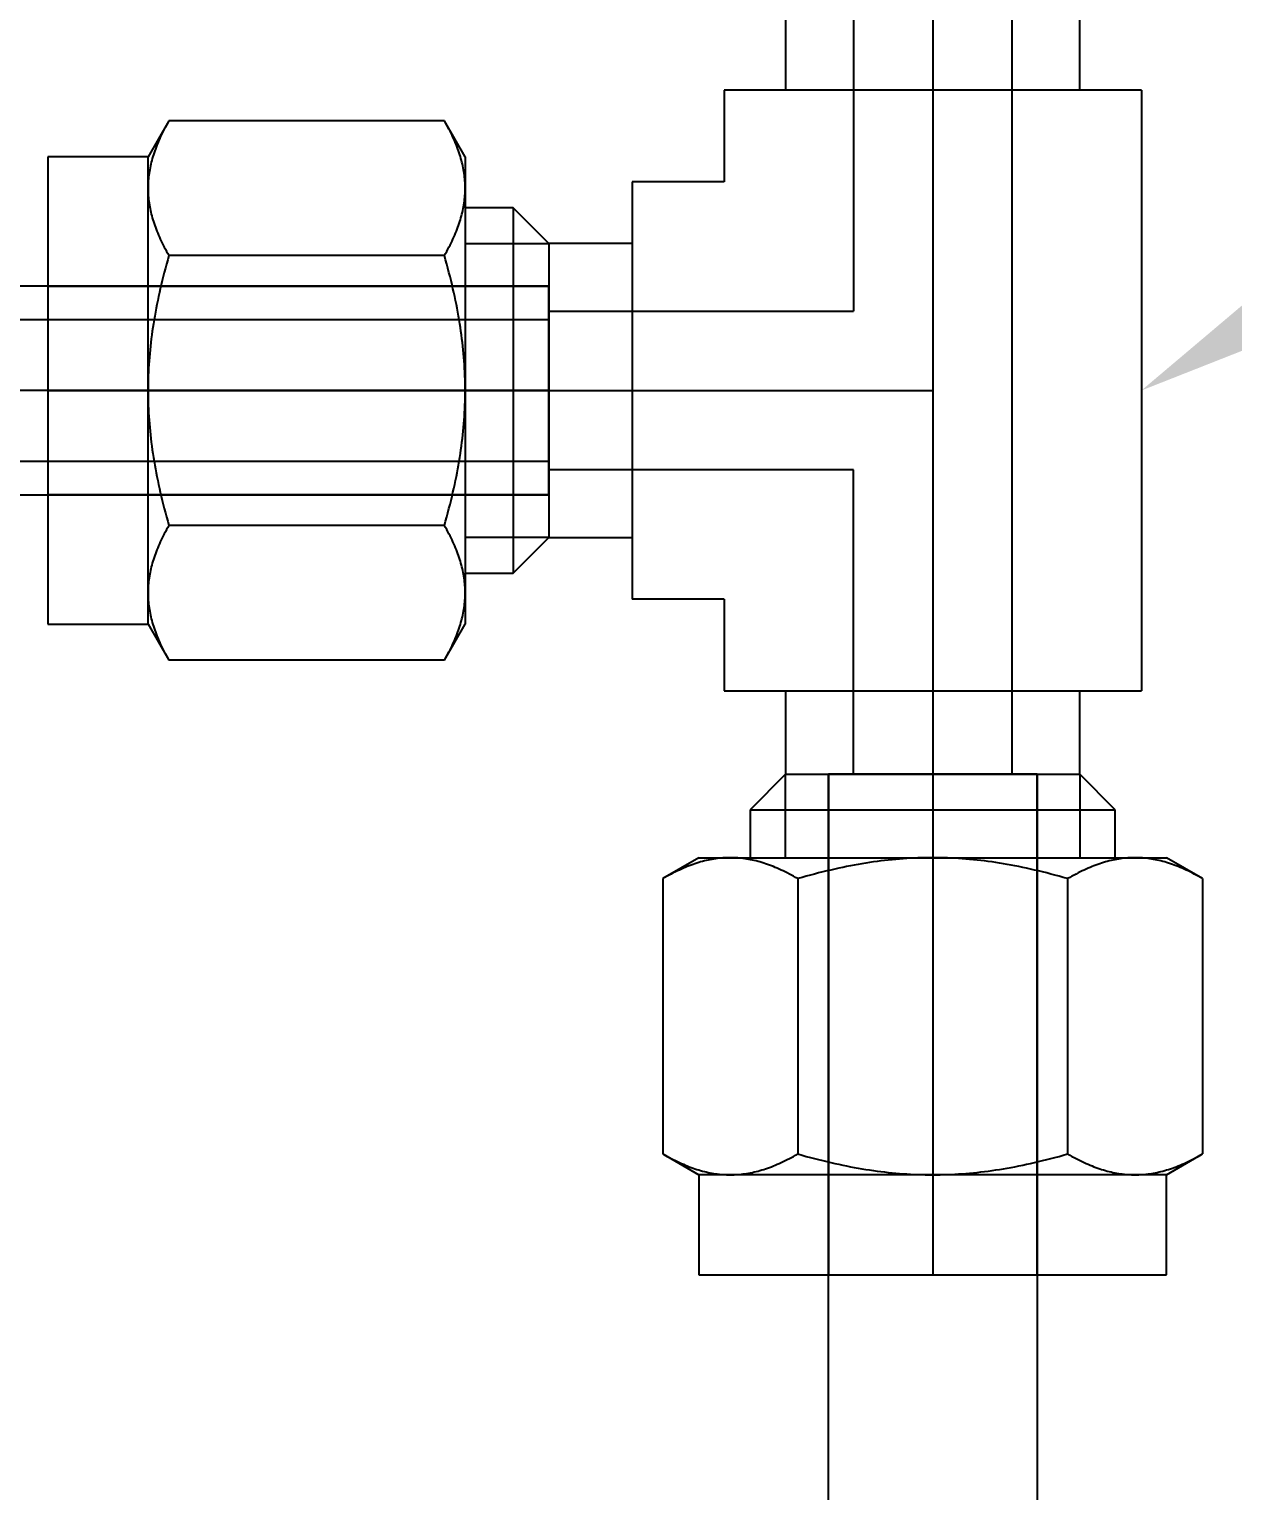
# Model space of a CAD drawing. Header units: inches. Extents: x 5.3 to 31.2, y 3.7 to 34.9.
# Drawn here: x 19.479 to 20.921, y 13.729 to 15.481 of the extents above; entities that cross this region are included whole.
import ezdxf
from ezdxf import colors
from ezdxf.entities.mleader import LeaderData, LeaderLine
from ezdxf.math import Vec2, Vec3

# ---------------------------------------------------------------- set-up
doc = ezdxf.new("R2010")
doc.units = ezdxf.units.IN
doc.header["$MEASUREMENT"] = 0
doc.linetypes.add('CENTER2', pattern=[28.575, 19.05, -3.175, 3.175, -3.175])
doc.linetypes.add('HIDDEN2', pattern=[4.7625, 3.175, -1.5875])
for name, color, linetype in [('.25 tubes', 170, 'Continuous'), ('NOTES', 1, 'Continuous'), ('TRDETAIL2', 7, 'Continuous'), ('TRDETAIL3', 7, 'Continuous'), ('TRMODEL1', 7, 'Continuous'), ('TRMODEL3', 7, 'Continuous')]:
    doc.layers.add(name, color=color, linetype=linetype)

# ---------------------------------------------------------------- blocks, each defined once
blk = doc.blocks.new('SS-400-3')
at = {"layer": 'TRDETAIL2', "color": 6, "linetype": 'HIDDEN2'}
for p, q in [((1.06, 0.125), (0.46, 0.125)), ((0.46, 0.125), (0.46, -0.125)), ((-0.46, 0.095), (0.46, 0.095)), ((-0.46, -0.095), (-0.095, -0.095)), ((-0.095, -0.46), (-0.095, -0.095)), ((0.095, -0.095), (0.095, -0.46)), ((0.46, -0.095), (0.095, -0.095)), ((0.46, -0.125), (1.06, -0.125)), ((-0.125, -1.06), (-0.125, -0.46)), ((-0.125, -0.46), (0.125, -0.46)), ((0.125, -0.46), (0.125, -1.06))]:
    blk.add_line(p, q, dxfattribs=at)
at = {"layer": 'TRDETAIL3', "color": 4, "linetype": 'CENTER2'}
for p, q in [((-1.06, 0), (1.06, 0)), ((0, -1.06), (0, 0))]:
    blk.add_line(p, q, dxfattribs=at)
at = {"layer": 'TRMODEL1', "color": 7, "linetype": 'Continuous'}
for p, q in [((0.585, 0.3233), (0.56, 0.28)), ((0.5808, 0.3157), (0.5795, 0.3132)), ((0.5821, 0.3182), (0.5808, 0.3157)), ((0.5836, 0.3208), (0.5821, 0.3182)), ((0.585, 0.3233), (0.5836, 0.3208)), ((0.585, 0.3233), (0.915, 0.3233)), ((0.9164, 0.3208), (0.915, 0.3233)), ((0.94, 0.28), (0.915, 0.3233)), ((0.9179, 0.3182), (0.9164, 0.3208)), ((0.9192, 0.3157), (0.9179, 0.3182)), ((0.9205, 0.3132), (0.9192, 0.3157)), ((0.5726, 0.2987), (0.5716, 0.2964)), ((0.5736, 0.3011), (0.5726, 0.2987)), ((0.5747, 0.3035), (0.5736, 0.3011)), ((0.5758, 0.3059), (0.5747, 0.3035)), ((0.577, 0.3083), (0.5758, 0.3059)), ((0.5782, 0.3108), (0.577, 0.3083)), ((0.5795, 0.3132), (0.5782, 0.3108)), ((0.9218, 0.3108), (0.9205, 0.3132)), ((0.923, 0.3083), (0.9218, 0.3108)), ((0.9242, 0.3059), (0.923, 0.3083)), ((0.9253, 0.3035), (0.9242, 0.3059)), ((0.9264, 0.3011), (0.9253, 0.3035)), ((0.9274, 0.2987), (0.9264, 0.3011)), ((0.9284, 0.2964), (0.9274, 0.2987)), ((0.5658, 0.2803), (0.5651, 0.278)), ((0.5665, 0.2826), (0.5658, 0.2803)), ((0.5672, 0.2848), (0.5665, 0.2826)), ((0.568, 0.2871), (0.5672, 0.2848)), ((0.5688, 0.2894), (0.568, 0.2871)), ((0.5697, 0.2917), (0.5688, 0.2894)), ((0.5706, 0.2941), (0.5697, 0.2917)), ((0.5716, 0.2964), (0.5706, 0.2941)), ((0.9294, 0.2941), (0.9284, 0.2964)), ((0.9303, 0.2917), (0.9294, 0.2941)), ((0.9312, 0.2894), (0.9303, 0.2917)), ((0.932, 0.2871), (0.9312, 0.2894)), ((0.9328, 0.2848), (0.932, 0.2871)), ((0.9335, 0.2826), (0.9328, 0.2848)), ((0.9342, 0.2803), (0.9335, 0.2826)), ((0.9349, 0.278), (0.9342, 0.2803)), ((0.56, 0.2425), (0.56, 0.28)), ((0.562, 0.2646), (0.5616, 0.2624)), ((0.5624, 0.2669), (0.562, 0.2646)), ((0.5629, 0.2691), (0.5624, 0.2669)), ((0.5634, 0.2713), (0.5629, 0.2691)), ((0.5639, 0.2735), (0.5634, 0.2713)), ((0.5645, 0.2758), (0.5639, 0.2735)), ((0.5651, 0.278), (0.5645, 0.2758)), ((0.9355, 0.2758), (0.9349, 0.278)), ((0.9361, 0.2735), (0.9355, 0.2758)), ((0.9366, 0.2713), (0.9361, 0.2735)), ((0.9371, 0.2691), (0.9366, 0.2713)), ((0.9376, 0.2669), (0.9371, 0.2691)), ((0.938, 0.2646), (0.9376, 0.2669)), ((0.9384, 0.2624), (0.938, 0.2646)), ((0.94, 0.28), (0.94, 0.2425)), ((1.06, 0.28), (0.94, 0.28)), ((1.06, -0.28), (1.06, 0.28)), ((-0.36, 0.25), (0.36, 0.25)), ((-0.36, 0.25), (-0.36, -0.25)), ((0.36, -0.25), (0.36, 0.25)), ((0.5601, 0.2469), (0.56, 0.2447)), ((0.5602, 0.2491), (0.5601, 0.2469)), ((0.5603, 0.2514), (0.5602, 0.2491)), ((0.5605, 0.2536), (0.5603, 0.2514)), ((0.5607, 0.2558), (0.5605, 0.2536)), ((0.561, 0.258), (0.5607, 0.2558)), ((0.5613, 0.2602), (0.561, 0.258)), ((0.5616, 0.2624), (0.5613, 0.2602)), ((0.9387, 0.2602), (0.9384, 0.2624)), ((0.939, 0.258), (0.9387, 0.2602)), ((0.9393, 0.2558), (0.939, 0.258)), ((0.9395, 0.2536), (0.9393, 0.2558)), ((0.9397, 0.2514), (0.9395, 0.2536)), ((0.9398, 0.2491), (0.9397, 0.2514)), ((0.9399, 0.2469), (0.9398, 0.2491)), ((0.94, 0.2447), (0.9399, 0.2469)), ((0.56, 0.2447), (0.56, 0.2425)), ((0.56, 0.2425), (0.56, 0.2403)), ((0.56, 0), (0.56, 0.2425)), ((0.56, 0.2403), (0.5601, 0.238)), ((0.5601, 0.238), (0.5602, 0.2358)), ((0.5602, 0.2358), (0.5603, 0.2336)), ((0.5603, 0.2336), (0.5605, 0.2314)), ((0.5605, 0.2314), (0.5607, 0.2292)), ((0.5607, 0.2292), (0.561, 0.227)), ((0.939, 0.227), (0.9393, 0.2292)), ((0.9393, 0.2292), (0.9395, 0.2314)), ((0.9395, 0.2314), (0.9397, 0.2336)), ((0.9397, 0.2336), (0.9398, 0.2358)), ((0.9398, 0.2358), (0.9399, 0.238)), ((0.9399, 0.238), (0.94, 0.2403)), ((0.94, 0.2425), (0.94, 0.2447)), ((0.94, 0.2425), (0.94, 0)), ((0.94, 0.2403), (0.94, 0.2425)), ((0.5025, 0.2188), (0.46, 0.1762)), ((0.5025, -0.2188), (0.5025, 0.2188)), ((0.56, 0.2188), (0.5025, 0.2188)), ((0.561, 0.227), (0.5613, 0.2248)), ((0.5613, 0.2248), (0.5616, 0.2226)), ((0.5616, 0.2226), (0.562, 0.2203)), ((0.562, 0.2203), (0.5624, 0.2181)), ((0.5624, 0.2181), (0.5629, 0.2159)), ((0.5629, 0.2159), (0.5634, 0.2137)), ((0.5634, 0.2137), (0.5639, 0.2114)), ((0.5639, 0.2114), (0.5645, 0.2092)), ((0.9355, 0.2092), (0.9361, 0.2114)), ((0.9361, 0.2114), (0.9366, 0.2137)), ((0.9366, 0.2137), (0.9371, 0.2159)), ((0.9371, 0.2159), (0.9376, 0.2181)), ((0.9376, 0.2181), (0.938, 0.2203)), ((0.938, 0.2203), (0.9384, 0.2226)), ((0.9384, 0.2226), (0.9387, 0.2248)), ((0.9387, 0.2248), (0.939, 0.227)), ((0.5645, 0.2092), (0.5651, 0.2069)), ((0.5651, 0.2069), (0.5658, 0.2047)), ((0.5658, 0.2047), (0.5665, 0.2024)), ((0.5665, 0.2024), (0.5672, 0.2001)), ((0.5672, 0.2001), (0.568, 0.1979)), ((0.568, 0.1979), (0.5688, 0.1956)), ((0.5688, 0.1956), (0.5697, 0.1932)), ((0.5697, 0.1932), (0.5706, 0.1909)), ((0.9294, 0.1909), (0.9303, 0.1932)), ((0.9303, 0.1932), (0.9312, 0.1956)), ((0.9312, 0.1956), (0.932, 0.1979)), ((0.932, 0.1979), (0.9328, 0.2001)), ((0.9328, 0.2001), (0.9335, 0.2024)), ((0.9335, 0.2024), (0.9342, 0.2047)), ((0.9342, 0.2047), (0.9349, 0.2069)), ((0.9349, 0.2069), (0.9355, 0.2092)), ((-0.36, 0.1762), (-0.46, 0.1762)), ((0.46, 0.1762), (0.36, 0.1762)), ((0.46, -0.1762), (0.46, 0.1762)), ((0.5706, 0.1909), (0.5716, 0.1886)), ((0.5716, 0.1886), (0.5726, 0.1862)), ((0.5726, 0.1862), (0.5736, 0.1839)), ((0.5736, 0.1839), (0.5747, 0.1815)), ((0.5747, 0.1815), (0.5758, 0.1791)), ((0.5758, 0.1791), (0.577, 0.1766)), ((0.577, 0.1766), (0.5782, 0.1742)), ((0.9218, 0.1742), (0.923, 0.1766)), ((0.923, 0.1766), (0.9242, 0.1791)), ((0.9242, 0.1791), (0.9253, 0.1815)), ((0.9253, 0.1815), (0.9264, 0.1839)), ((0.9264, 0.1839), (0.9274, 0.1862)), ((0.9274, 0.1862), (0.9284, 0.1886)), ((0.9284, 0.1886), (0.9294, 0.1909)), ((0.5782, 0.1742), (0.5795, 0.1717)), ((0.5795, 0.1717), (0.5808, 0.1693)), ((0.5808, 0.1693), (0.5821, 0.1667)), ((0.5821, 0.1667), (0.5836, 0.1642)), ((0.5836, 0.1642), (0.585, 0.1617)), ((0.585, 0.1617), (0.5836, 0.1565)), ((0.585, 0.1617), (0.915, 0.1617)), ((0.915, 0.1617), (0.9164, 0.1642)), ((0.9164, 0.1565), (0.915, 0.1617)), ((0.9164, 0.1642), (0.9179, 0.1667)), ((0.9179, 0.1667), (0.9192, 0.1693)), ((0.9192, 0.1693), (0.9205, 0.1717)), ((0.9205, 0.1717), (0.9218, 0.1742)), ((0.5795, 0.1415), (0.5782, 0.1366)), ((0.5808, 0.1465), (0.5795, 0.1415)), ((0.5821, 0.1515), (0.5808, 0.1465)), ((0.5836, 0.1565), (0.5821, 0.1515)), ((0.9179, 0.1515), (0.9164, 0.1565)), ((0.9192, 0.1465), (0.9179, 0.1515)), ((0.9205, 0.1415), (0.9192, 0.1465)), ((0.9218, 0.1366), (0.9205, 0.1415)), ((0.5758, 0.1268), (0.5747, 0.122)), ((0.577, 0.1317), (0.5758, 0.1268)), ((0.5782, 0.1366), (0.577, 0.1317)), ((0.923, 0.1317), (0.9218, 0.1366)), ((0.9242, 0.1268), (0.923, 0.1317)), ((0.9253, 0.122), (0.9242, 0.1268)), ((0.5716, 0.1078), (0.5706, 0.1031)), ((0.5726, 0.1125), (0.5716, 0.1078)), ((0.5736, 0.1173), (0.5726, 0.1125)), ((0.5747, 0.122), (0.5736, 0.1173)), ((0.9264, 0.1173), (0.9253, 0.122)), ((0.9274, 0.1125), (0.9264, 0.1173)), ((0.9284, 0.1078), (0.9274, 0.1125)), ((0.9294, 0.1031), (0.9284, 0.1078)), ((0.568, 0.0893), (0.5672, 0.0847)), ((0.5688, 0.0939), (0.568, 0.0893)), ((0.5697, 0.0985), (0.5688, 0.0939)), ((0.5706, 0.1031), (0.5697, 0.0985)), ((0.9303, 0.0985), (0.9294, 0.1031)), ((0.9312, 0.0939), (0.9303, 0.0985)), ((0.932, 0.0893), (0.9312, 0.0939)), ((0.9328, 0.0847), (0.932, 0.0893)), ((0.5651, 0.0711), (0.5645, 0.0666)), ((0.5658, 0.0756), (0.5651, 0.0711)), ((0.5665, 0.0801), (0.5658, 0.0756)), ((0.5672, 0.0847), (0.5665, 0.0801)), ((0.9335, 0.0801), (0.9328, 0.0847)), ((0.9342, 0.0756), (0.9335, 0.0801)), ((0.9349, 0.0711), (0.9342, 0.0756)), ((0.9355, 0.0666), (0.9349, 0.0711)), ((0.5629, 0.0532), (0.5624, 0.0487)), ((0.5634, 0.0576), (0.5629, 0.0532)), ((0.5639, 0.0621), (0.5634, 0.0576)), ((0.5645, 0.0666), (0.5639, 0.0621)), ((0.9361, 0.0621), (0.9355, 0.0666)), ((0.9366, 0.0576), (0.9361, 0.0621)), ((0.9371, 0.0532), (0.9366, 0.0576)), ((0.9376, 0.0487), (0.9371, 0.0532)), ((0.5613, 0.0354), (0.561, 0.031)), ((0.5616, 0.0399), (0.5613, 0.0354)), ((0.562, 0.0443), (0.5616, 0.0399)), ((0.5624, 0.0487), (0.562, 0.0443)), ((0.938, 0.0443), (0.9376, 0.0487)), ((0.9384, 0.0399), (0.938, 0.0443)), ((0.9387, 0.0354), (0.9384, 0.0399)), ((0.939, 0.031), (0.9387, 0.0354)), ((0.5603, 0.0177), (0.5602, 0.0133)), ((0.5605, 0.0222), (0.5603, 0.0177)), ((0.5607, 0.0266), (0.5605, 0.0222)), ((0.561, 0.031), (0.5607, 0.0266)), ((0.9393, 0.0266), (0.939, 0.031)), ((0.9395, 0.0222), (0.9393, 0.0266)), ((0.9397, 0.0177), (0.9395, 0.0222)), ((0.9398, 0.0133), (0.9397, 0.0177)), ((0.5601, 0.0089), (0.56, 0.0044)), ((0.56, 0.0044), (0.56, 0)), ((0.56, 0), (0.56, -0.0044)), ((0.56, -0.2425), (0.56, 0)), ((0.5602, 0.0133), (0.5601, 0.0089)), ((0.9399, 0.0089), (0.9398, 0.0133)), ((0.94, 0.0044), (0.9399, 0.0089)), ((0.94, 0), (0.94, 0.0044)), ((0.94, -0.0044), (0.94, 0)), ((0.94, 0), (0.94, -0.2425)), ((0.56, -0.0044), (0.5601, -0.0089)), ((0.5601, -0.0089), (0.5602, -0.0133)), ((0.5602, -0.0133), (0.5603, -0.0177)), ((0.9397, -0.0177), (0.9398, -0.0133)), ((0.9398, -0.0133), (0.9399, -0.0089)), ((0.9399, -0.0089), (0.94, -0.0044)), ((0.5603, -0.0177), (0.5605, -0.0222)), ((0.5605, -0.0222), (0.5607, -0.0266)), ((0.5607, -0.0266), (0.561, -0.031)), ((0.561, -0.031), (0.5613, -0.0354)), ((0.9387, -0.0354), (0.939, -0.031)), ((0.939, -0.031), (0.9393, -0.0266)), ((0.9393, -0.0266), (0.9395, -0.0222)), ((0.9395, -0.0222), (0.9397, -0.0177)), ((0.5613, -0.0354), (0.5616, -0.0399)), ((0.5616, -0.0399), (0.562, -0.0443)), ((0.562, -0.0443), (0.5624, -0.0487)), ((0.5624, -0.0487), (0.5629, -0.0532)), ((0.9371, -0.0532), (0.9376, -0.0487)), ((0.9376, -0.0487), (0.938, -0.0443)), ((0.938, -0.0443), (0.9384, -0.0399)), ((0.9384, -0.0399), (0.9387, -0.0354)), ((0.5629, -0.0532), (0.5634, -0.0576)), ((0.5634, -0.0576), (0.5639, -0.0621)), ((0.5639, -0.0621), (0.5645, -0.0666)), ((0.5645, -0.0666), (0.5651, -0.0711)), ((0.9349, -0.0711), (0.9355, -0.0666)), ((0.9355, -0.0666), (0.9361, -0.0621)), ((0.9361, -0.0621), (0.9366, -0.0576)), ((0.9366, -0.0576), (0.9371, -0.0532)), ((0.5651, -0.0711), (0.5658, -0.0756)), ((0.5658, -0.0756), (0.5665, -0.0801)), ((0.5665, -0.0801), (0.5672, -0.0847)), ((0.5672, -0.0847), (0.568, -0.0893)), ((0.932, -0.0893), (0.9328, -0.0847)), ((0.9328, -0.0847), (0.9335, -0.0801)), ((0.9335, -0.0801), (0.9342, -0.0756)), ((0.9342, -0.0756), (0.9349, -0.0711)), ((0.568, -0.0893), (0.5688, -0.0939)), ((0.5688, -0.0939), (0.5697, -0.0985)), ((0.5697, -0.0985), (0.5706, -0.1031)), ((0.5706, -0.1031), (0.5716, -0.1078)), ((0.9284, -0.1078), (0.9294, -0.1031)), ((0.9294, -0.1031), (0.9303, -0.0985)), ((0.9303, -0.0985), (0.9312, -0.0939)), ((0.9312, -0.0939), (0.932, -0.0893)), ((0.5716, -0.1078), (0.5726, -0.1125)), ((0.5726, -0.1125), (0.5736, -0.1173)), ((0.5736, -0.1173), (0.5747, -0.122)), ((0.5747, -0.122), (0.5758, -0.1268)), ((0.9242, -0.1268), (0.9253, -0.122)), ((0.9253, -0.122), (0.9264, -0.1173)), ((0.9264, -0.1173), (0.9274, -0.1125)), ((0.9274, -0.1125), (0.9284, -0.1078)), ((0.5758, -0.1268), (0.577, -0.1317)), ((0.577, -0.1317), (0.5782, -0.1366)), ((0.5782, -0.1366), (0.5795, -0.1415)), ((0.9205, -0.1415), (0.9218, -0.1366)), ((0.9218, -0.1366), (0.923, -0.1317)), ((0.923, -0.1317), (0.9242, -0.1268)), ((0.5795, -0.1415), (0.5808, -0.1465)), ((0.5808, -0.1465), (0.5821, -0.1515)), ((0.5821, -0.1515), (0.5836, -0.1565)), ((0.5836, -0.1565), (0.585, -0.1617)), ((0.915, -0.1617), (0.9164, -0.1565)), ((0.9164, -0.1565), (0.9179, -0.1515)), ((0.9179, -0.1515), (0.9192, -0.1465)), ((0.9192, -0.1465), (0.9205, -0.1415)), ((0.5782, -0.1742), (0.577, -0.1766)), ((0.5795, -0.1717), (0.5782, -0.1742)), ((0.5808, -0.1693), (0.5795, -0.1717)), ((0.5821, -0.1667), (0.5808, -0.1693)), ((0.5836, -0.1642), (0.5821, -0.1667)), ((0.585, -0.1617), (0.5836, -0.1642)), ((0.585, -0.1617), (0.915, -0.1617)), ((0.9164, -0.1642), (0.915, -0.1617)), ((0.9179, -0.1667), (0.9164, -0.1642)), ((0.9192, -0.1693), (0.9179, -0.1667)), ((0.9205, -0.1717), (0.9192, -0.1693)), ((0.9218, -0.1742), (0.9205, -0.1717)), ((0.923, -0.1766), (0.9218, -0.1742)), ((-0.46, -0.1762), (-0.36, -0.1762)), ((0.36, -0.1762), (0.46, -0.1762)), ((0.46, -0.1762), (0.5025, -0.2188)), ((0.5706, -0.1909), (0.5697, -0.1932)), ((0.5716, -0.1886), (0.5706, -0.1909)), ((0.5726, -0.1862), (0.5716, -0.1886)), ((0.5736, -0.1839), (0.5726, -0.1862)), ((0.5747, -0.1815), (0.5736, -0.1839)), ((0.5758, -0.1791), (0.5747, -0.1815)), ((0.577, -0.1766), (0.5758, -0.1791)), ((0.9242, -0.1791), (0.923, -0.1766)), ((0.9253, -0.1815), (0.9242, -0.1791)), ((0.9264, -0.1839), (0.9253, -0.1815)), ((0.9274, -0.1862), (0.9264, -0.1839)), ((0.9284, -0.1886), (0.9274, -0.1862)), ((0.9294, -0.1909), (0.9284, -0.1886)), ((0.9303, -0.1932), (0.9294, -0.1909)), ((0.5645, -0.2092), (0.5639, -0.2114)), ((0.5651, -0.2069), (0.5645, -0.2092)), ((0.5658, -0.2047), (0.5651, -0.2069)), ((0.5665, -0.2024), (0.5658, -0.2047)), ((0.5672, -0.2001), (0.5665, -0.2024)), ((0.568, -0.1979), (0.5672, -0.2001)), ((0.5688, -0.1956), (0.568, -0.1979)), ((0.5697, -0.1932), (0.5688, -0.1956)), ((0.9312, -0.1956), (0.9303, -0.1932)), ((0.932, -0.1979), (0.9312, -0.1956)), ((0.9328, -0.2001), (0.932, -0.1979)), ((0.9335, -0.2024), (0.9328, -0.2001)), ((0.9342, -0.2047), (0.9335, -0.2024)), ((0.9349, -0.2069), (0.9342, -0.2047)), ((0.9355, -0.2092), (0.9349, -0.2069)), ((0.9361, -0.2114), (0.9355, -0.2092)), ((0.5025, -0.2188), (0.56, -0.2188)), ((0.561, -0.227), (0.5607, -0.2292)), ((0.5613, -0.2248), (0.561, -0.227)), ((0.5616, -0.2226), (0.5613, -0.2248)), ((0.562, -0.2203), (0.5616, -0.2226)), ((0.5624, -0.2181), (0.562, -0.2203)), ((0.5629, -0.2159), (0.5624, -0.2181)), ((0.5634, -0.2137), (0.5629, -0.2159)), ((0.5639, -0.2114), (0.5634, -0.2137)), ((0.9366, -0.2137), (0.9361, -0.2114)), ((0.9371, -0.2159), (0.9366, -0.2137)), ((0.9376, -0.2181), (0.9371, -0.2159)), ((0.938, -0.2203), (0.9376, -0.2181)), ((0.9384, -0.2226), (0.938, -0.2203)), ((0.9387, -0.2248), (0.9384, -0.2226)), ((0.939, -0.227), (0.9387, -0.2248)), ((0.9393, -0.2292), (0.939, -0.227)), ((0.5601, -0.238), (0.56, -0.2403)), ((0.56, -0.2403), (0.56, -0.2425)), ((0.56, -0.2425), (0.56, -0.2447)), ((0.56, -0.28), (0.56, -0.2425)), ((0.56, -0.2447), (0.5601, -0.2469)), ((0.5602, -0.2358), (0.5601, -0.238)), ((0.5603, -0.2336), (0.5602, -0.2358)), ((0.5605, -0.2314), (0.5603, -0.2336)), ((0.5607, -0.2292), (0.5605, -0.2314)), ((0.9395, -0.2314), (0.9393, -0.2292)), ((0.9397, -0.2336), (0.9395, -0.2314)), ((0.9398, -0.2358), (0.9397, -0.2336)), ((0.9399, -0.238), (0.9398, -0.2358)), ((0.94, -0.2403), (0.9399, -0.238)), ((0.9399, -0.2469), (0.94, -0.2447)), ((0.94, -0.2425), (0.94, -0.2403)), ((0.94, -0.2447), (0.94, -0.2425)), ((0.94, -0.2425), (0.94, -0.28)), ((-0.36, -0.25), (-0.25, -0.25)), ((-0.25, -0.25), (-0.25, -0.36)), ((0.25, -0.25), (0.25, -0.36)), ((0.25, -0.25), (0.36, -0.25)), ((0.5601, -0.2469), (0.5602, -0.2491)), ((0.5602, -0.2491), (0.5603, -0.2514)), ((0.5603, -0.2514), (0.5605, -0.2536)), ((0.5605, -0.2536), (0.5607, -0.2558)), ((0.5607, -0.2558), (0.561, -0.258)), ((0.561, -0.258), (0.5613, -0.2602)), ((0.5613, -0.2602), (0.5616, -0.2624)), ((0.5616, -0.2624), (0.562, -0.2646)), ((0.938, -0.2646), (0.9384, -0.2624)), ((0.9384, -0.2624), (0.9387, -0.2602)), ((0.9387, -0.2602), (0.939, -0.258)), ((0.939, -0.258), (0.9393, -0.2558)), ((0.9393, -0.2558), (0.9395, -0.2536)), ((0.9395, -0.2536), (0.9397, -0.2514)), ((0.9397, -0.2514), (0.9398, -0.2491)), ((0.9398, -0.2491), (0.9399, -0.2469)), ((0.56, -0.28), (0.585, -0.3233)), ((0.562, -0.2646), (0.5624, -0.2669)), ((0.5624, -0.2669), (0.5629, -0.2691)), ((0.5629, -0.2691), (0.5634, -0.2713)), ((0.5634, -0.2713), (0.5639, -0.2735)), ((0.5639, -0.2735), (0.5645, -0.2758)), ((0.5645, -0.2758), (0.5651, -0.278)), ((0.5651, -0.278), (0.5658, -0.2803)), ((0.915, -0.3233), (0.94, -0.28)), ((0.9342, -0.2803), (0.9349, -0.278)), ((0.9349, -0.278), (0.9355, -0.2758)), ((0.9355, -0.2758), (0.9361, -0.2735)), ((0.9361, -0.2735), (0.9366, -0.2713)), ((0.9366, -0.2713), (0.9371, -0.2691)), ((0.9371, -0.2691), (0.9376, -0.2669)), ((0.9376, -0.2669), (0.938, -0.2646)), ((0.94, -0.28), (1.06, -0.28)), ((0.5658, -0.2803), (0.5665, -0.2826)), ((0.5665, -0.2826), (0.5672, -0.2848)), ((0.5672, -0.2848), (0.568, -0.2871)), ((0.568, -0.2871), (0.5688, -0.2894)), ((0.5688, -0.2894), (0.5697, -0.2917)), ((0.5697, -0.2917), (0.5706, -0.2941)), ((0.5706, -0.2941), (0.5716, -0.2964)), ((0.5716, -0.2964), (0.5726, -0.2987)), ((0.9274, -0.2987), (0.9284, -0.2964)), ((0.9284, -0.2964), (0.9294, -0.2941)), ((0.9294, -0.2941), (0.9303, -0.2917)), ((0.9303, -0.2917), (0.9312, -0.2894)), ((0.9312, -0.2894), (0.932, -0.2871)), ((0.932, -0.2871), (0.9328, -0.2848)), ((0.9328, -0.2848), (0.9335, -0.2826)), ((0.9335, -0.2826), (0.9342, -0.2803)), ((0.5726, -0.2987), (0.5736, -0.3011)), ((0.5736, -0.3011), (0.5747, -0.3035)), ((0.5747, -0.3035), (0.5758, -0.3059)), ((0.5758, -0.3059), (0.577, -0.3083)), ((0.577, -0.3083), (0.5782, -0.3108)), ((0.5782, -0.3108), (0.5795, -0.3132)), ((0.5795, -0.3132), (0.5808, -0.3157)), ((0.9192, -0.3157), (0.9205, -0.3132)), ((0.9205, -0.3132), (0.9218, -0.3108)), ((0.9218, -0.3108), (0.923, -0.3083)), ((0.923, -0.3083), (0.9242, -0.3059)), ((0.9242, -0.3059), (0.9253, -0.3035)), ((0.9253, -0.3035), (0.9264, -0.3011)), ((0.9264, -0.3011), (0.9274, -0.2987)), ((0.5808, -0.3157), (0.5821, -0.3182)), ((0.5821, -0.3182), (0.5836, -0.3208)), ((0.5836, -0.3208), (0.585, -0.3233)), ((0.585, -0.3233), (0.915, -0.3233)), ((0.915, -0.3233), (0.9164, -0.3208)), ((0.9164, -0.3208), (0.9179, -0.3182)), ((0.9179, -0.3182), (0.9192, -0.3157)), ((-0.25, -0.36), (0.25, -0.36)), ((-0.1762, -0.36), (-0.1762, -0.46)), ((0.1762, -0.46), (0.1762, -0.36)), ((-0.1762, -0.46), (-0.2188, -0.5025)), ((-0.1762, -0.46), (0.1762, -0.46)), ((0.2188, -0.5025), (0.1762, -0.46)), ((-0.2188, -0.5025), (0.2188, -0.5025)), ((-0.2188, -0.5025), (-0.2188, -0.56)), ((0.2188, -0.56), (0.2188, -0.5025)), ((-0.28, -0.56), (-0.3233, -0.585)), ((-0.28, -0.56), (-0.2425, -0.56)), ((-0.2536, -0.5605), (-0.2558, -0.5607)), ((-0.2514, -0.5603), (-0.2536, -0.5605)), ((-0.2491, -0.5602), (-0.2514, -0.5603)), ((-0.2469, -0.5601), (-0.2491, -0.5602)), ((-0.2447, -0.56), (-0.2469, -0.5601)), ((-0.2425, -0.56), (-0.2447, -0.56)), ((-0.2403, -0.56), (-0.2425, -0.56)), ((-0.2425, -0.56), (0, -0.56)), ((-0.238, -0.5601), (-0.2403, -0.56)), ((-0.2358, -0.5602), (-0.238, -0.5601)), ((-0.2336, -0.5603), (-0.2358, -0.5602)), ((-0.2314, -0.5605), (-0.2336, -0.5603)), ((-0.2292, -0.5607), (-0.2314, -0.5605)), ((-0.0222, -0.5605), (-0.0266, -0.5607)), ((-0.0177, -0.5603), (-0.0222, -0.5605)), ((-0.0133, -0.5602), (-0.0177, -0.5603)), ((-0.0089, -0.5601), (-0.0133, -0.5602)), ((-0.0044, -0.56), (-0.0089, -0.5601)), ((0, -0.56), (-0.0044, -0.56)), ((0, -0.56), (0.2425, -0.56)), ((0.0044, -0.56), (0, -0.56)), ((0.0089, -0.5601), (0.0044, -0.56)), ((0.0133, -0.5602), (0.0089, -0.5601)), ((0.0177, -0.5603), (0.0133, -0.5602)), ((0.0222, -0.5605), (0.0177, -0.5603)), ((0.0266, -0.5607), (0.0222, -0.5605)), ((0.2314, -0.5605), (0.2292, -0.5607)), ((0.2336, -0.5603), (0.2314, -0.5605)), ((0.2358, -0.5602), (0.2336, -0.5603)), ((0.238, -0.5601), (0.2358, -0.5602)), ((0.2403, -0.56), (0.238, -0.5601)), ((0.2425, -0.56), (0.2403, -0.56)), ((0.2447, -0.56), (0.2425, -0.56)), ((0.2425, -0.56), (0.28, -0.56)), ((0.2469, -0.5601), (0.2447, -0.56)), ((0.2491, -0.5602), (0.2469, -0.5601)), ((0.2514, -0.5603), (0.2491, -0.5602)), ((0.2536, -0.5605), (0.2514, -0.5603)), ((0.2558, -0.5607), (0.2536, -0.5605)), ((0.3233, -0.585), (0.28, -0.56)), ((-0.3083, -0.577), (-0.3108, -0.5782)), ((-0.3059, -0.5758), (-0.3083, -0.577)), ((-0.3035, -0.5747), (-0.3059, -0.5758)), ((-0.3011, -0.5736), (-0.3035, -0.5747)), ((-0.2987, -0.5726), (-0.3011, -0.5736)), ((-0.2964, -0.5716), (-0.2987, -0.5726)), ((-0.2941, -0.5706), (-0.2964, -0.5716)), ((-0.2917, -0.5697), (-0.2941, -0.5706)), ((-0.2894, -0.5688), (-0.2917, -0.5697)), ((-0.2871, -0.568), (-0.2894, -0.5688)), ((-0.2848, -0.5672), (-0.2871, -0.568)), ((-0.2826, -0.5665), (-0.2848, -0.5672)), ((-0.2803, -0.5658), (-0.2826, -0.5665)), ((-0.278, -0.5651), (-0.2803, -0.5658)), ((-0.2758, -0.5645), (-0.278, -0.5651)), ((-0.2735, -0.5639), (-0.2758, -0.5645)), ((-0.2713, -0.5634), (-0.2735, -0.5639)), ((-0.2691, -0.5629), (-0.2713, -0.5634)), ((-0.2669, -0.5624), (-0.2691, -0.5629)), ((-0.2646, -0.562), (-0.2669, -0.5624)), ((-0.2624, -0.5616), (-0.2646, -0.562)), ((-0.2602, -0.5613), (-0.2624, -0.5616)), ((-0.258, -0.561), (-0.2602, -0.5613)), ((-0.2558, -0.5607), (-0.258, -0.561)), ((-0.227, -0.561), (-0.2292, -0.5607)), ((-0.2248, -0.5613), (-0.227, -0.561)), ((-0.2226, -0.5616), (-0.2248, -0.5613)), ((-0.2203, -0.562), (-0.2226, -0.5616)), ((-0.2181, -0.5624), (-0.2203, -0.562)), ((-0.2159, -0.5629), (-0.2181, -0.5624)), ((-0.2137, -0.5634), (-0.2159, -0.5629)), ((-0.2114, -0.5639), (-0.2137, -0.5634)), ((-0.2092, -0.5645), (-0.2114, -0.5639)), ((-0.2069, -0.5651), (-0.2092, -0.5645)), ((-0.2047, -0.5658), (-0.2069, -0.5651)), ((-0.2024, -0.5665), (-0.2047, -0.5658)), ((-0.2001, -0.5672), (-0.2024, -0.5665)), ((-0.1979, -0.568), (-0.2001, -0.5672)), ((-0.1956, -0.5688), (-0.1979, -0.568)), ((-0.1932, -0.5697), (-0.1956, -0.5688)), ((-0.1909, -0.5706), (-0.1932, -0.5697)), ((-0.1886, -0.5716), (-0.1909, -0.5706)), ((-0.1862, -0.5726), (-0.1886, -0.5716)), ((-0.1839, -0.5736), (-0.1862, -0.5726)), ((-0.1815, -0.5747), (-0.1839, -0.5736)), ((-0.1791, -0.5758), (-0.1815, -0.5747)), ((-0.1766, -0.577), (-0.1791, -0.5758)), ((-0.1742, -0.5782), (-0.1766, -0.577)), ((-0.1317, -0.577), (-0.1366, -0.5782)), ((-0.1268, -0.5758), (-0.1317, -0.577)), ((-0.122, -0.5747), (-0.1268, -0.5758)), ((-0.1173, -0.5736), (-0.122, -0.5747)), ((-0.1125, -0.5726), (-0.1173, -0.5736)), ((-0.1078, -0.5716), (-0.1125, -0.5726)), ((-0.1031, -0.5706), (-0.1078, -0.5716)), ((-0.0985, -0.5697), (-0.1031, -0.5706)), ((-0.0939, -0.5688), (-0.0985, -0.5697)), ((-0.0893, -0.568), (-0.0939, -0.5688)), ((-0.0847, -0.5672), (-0.0893, -0.568)), ((-0.0801, -0.5665), (-0.0847, -0.5672)), ((-0.0756, -0.5658), (-0.0801, -0.5665)), ((-0.0711, -0.5651), (-0.0756, -0.5658)), ((-0.0666, -0.5645), (-0.0711, -0.5651)), ((-0.0621, -0.5639), (-0.0666, -0.5645)), ((-0.0576, -0.5634), (-0.0621, -0.5639)), ((-0.0532, -0.5629), (-0.0576, -0.5634)), ((-0.0487, -0.5624), (-0.0532, -0.5629)), ((-0.0443, -0.562), (-0.0487, -0.5624)), ((-0.0399, -0.5616), (-0.0443, -0.562)), ((-0.0354, -0.5613), (-0.0399, -0.5616)), ((-0.031, -0.561), (-0.0354, -0.5613)), ((-0.0266, -0.5607), (-0.031, -0.561)), ((0.031, -0.561), (0.0266, -0.5607)), ((0.0354, -0.5613), (0.031, -0.561)), ((0.0399, -0.5616), (0.0354, -0.5613)), ((0.0443, -0.562), (0.0399, -0.5616)), ((0.0487, -0.5624), (0.0443, -0.562)), ((0.0532, -0.5629), (0.0487, -0.5624)), ((0.0576, -0.5634), (0.0532, -0.5629)), ((0.0621, -0.5639), (0.0576, -0.5634)), ((0.0666, -0.5645), (0.0621, -0.5639)), ((0.0711, -0.5651), (0.0666, -0.5645)), ((0.0756, -0.5658), (0.0711, -0.5651)), ((0.0801, -0.5665), (0.0756, -0.5658)), ((0.0847, -0.5672), (0.0801, -0.5665)), ((0.0893, -0.568), (0.0847, -0.5672)), ((0.0939, -0.5688), (0.0893, -0.568)), ((0.0985, -0.5697), (0.0939, -0.5688)), ((0.1031, -0.5706), (0.0985, -0.5697)), ((0.1078, -0.5716), (0.1031, -0.5706)), ((0.1125, -0.5726), (0.1078, -0.5716)), ((0.1173, -0.5736), (0.1125, -0.5726)), ((0.122, -0.5747), (0.1173, -0.5736)), ((0.1268, -0.5758), (0.122, -0.5747)), ((0.1317, -0.577), (0.1268, -0.5758)), ((0.1366, -0.5782), (0.1317, -0.577)), ((0.1766, -0.577), (0.1742, -0.5782)), ((0.1791, -0.5758), (0.1766, -0.577)), ((0.1815, -0.5747), (0.1791, -0.5758)), ((0.1839, -0.5736), (0.1815, -0.5747)), ((0.1862, -0.5726), (0.1839, -0.5736)), ((0.1886, -0.5716), (0.1862, -0.5726)), ((0.1909, -0.5706), (0.1886, -0.5716)), ((0.1932, -0.5697), (0.1909, -0.5706)), ((0.1956, -0.5688), (0.1932, -0.5697)), ((0.1979, -0.568), (0.1956, -0.5688)), ((0.2001, -0.5672), (0.1979, -0.568)), ((0.2024, -0.5665), (0.2001, -0.5672)), ((0.2047, -0.5658), (0.2024, -0.5665)), ((0.2069, -0.5651), (0.2047, -0.5658)), ((0.2092, -0.5645), (0.2069, -0.5651)), ((0.2114, -0.5639), (0.2092, -0.5645)), ((0.2137, -0.5634), (0.2114, -0.5639)), ((0.2159, -0.5629), (0.2137, -0.5634)), ((0.2181, -0.5624), (0.2159, -0.5629)), ((0.2203, -0.562), (0.2181, -0.5624)), ((0.2226, -0.5616), (0.2203, -0.562)), ((0.2248, -0.5613), (0.2226, -0.5616)), ((0.227, -0.561), (0.2248, -0.5613)), ((0.2292, -0.5607), (0.227, -0.561)), ((0.258, -0.561), (0.2558, -0.5607)), ((0.2602, -0.5613), (0.258, -0.561)), ((0.2624, -0.5616), (0.2602, -0.5613)), ((0.2646, -0.562), (0.2624, -0.5616)), ((0.2669, -0.5624), (0.2646, -0.562)), ((0.2691, -0.5629), (0.2669, -0.5624)), ((0.2713, -0.5634), (0.2691, -0.5629)), ((0.2735, -0.5639), (0.2713, -0.5634)), ((0.2758, -0.5645), (0.2735, -0.5639)), ((0.278, -0.5651), (0.2758, -0.5645)), ((0.2803, -0.5658), (0.278, -0.5651)), ((0.2826, -0.5665), (0.2803, -0.5658)), ((0.2848, -0.5672), (0.2826, -0.5665)), ((0.2871, -0.568), (0.2848, -0.5672)), ((0.2894, -0.5688), (0.2871, -0.568)), ((0.2917, -0.5697), (0.2894, -0.5688)), ((0.2941, -0.5706), (0.2917, -0.5697)), ((0.2964, -0.5716), (0.2941, -0.5706)), ((0.2987, -0.5726), (0.2964, -0.5716)), ((0.3011, -0.5736), (0.2987, -0.5726)), ((0.3035, -0.5747), (0.3011, -0.5736)), ((0.3059, -0.5758), (0.3035, -0.5747)), ((0.3083, -0.577), (0.3059, -0.5758)), ((0.3108, -0.5782), (0.3083, -0.577)), ((-0.3208, -0.5836), (-0.3233, -0.585)), ((-0.3233, -0.585), (-0.3233, -0.915)), ((-0.3182, -0.5821), (-0.3208, -0.5836)), ((-0.3157, -0.5808), (-0.3182, -0.5821)), ((-0.3132, -0.5795), (-0.3157, -0.5808)), ((-0.3108, -0.5782), (-0.3132, -0.5795)), ((-0.1717, -0.5795), (-0.1742, -0.5782)), ((-0.1693, -0.5808), (-0.1717, -0.5795)), ((-0.1667, -0.5821), (-0.1693, -0.5808)), ((-0.1642, -0.5836), (-0.1667, -0.5821)), ((-0.1617, -0.585), (-0.1642, -0.5836)), ((-0.1565, -0.5836), (-0.1617, -0.585)), ((-0.1617, -0.585), (-0.1617, -0.915)), ((-0.1515, -0.5821), (-0.1565, -0.5836)), ((-0.1465, -0.5808), (-0.1515, -0.5821)), ((-0.1415, -0.5795), (-0.1465, -0.5808)), ((-0.1366, -0.5782), (-0.1415, -0.5795)), ((0.1415, -0.5795), (0.1366, -0.5782)), ((0.1465, -0.5808), (0.1415, -0.5795)), ((0.1515, -0.5821), (0.1465, -0.5808)), ((0.1565, -0.5836), (0.1515, -0.5821)), ((0.1617, -0.585), (0.1565, -0.5836)), ((0.1642, -0.5836), (0.1617, -0.585)), ((0.1617, -0.585), (0.1617, -0.915)), ((0.1667, -0.5821), (0.1642, -0.5836)), ((0.1693, -0.5808), (0.1667, -0.5821)), ((0.1717, -0.5795), (0.1693, -0.5808)), ((0.1742, -0.5782), (0.1717, -0.5795)), ((0.3132, -0.5795), (0.3108, -0.5782)), ((0.3157, -0.5808), (0.3132, -0.5795)), ((0.3182, -0.5821), (0.3157, -0.5808)), ((0.3208, -0.5836), (0.3182, -0.5821)), ((0.3233, -0.585), (0.3208, -0.5836)), ((0.3233, -0.585), (0.3233, -0.915)), ((-0.3233, -0.915), (-0.3208, -0.9164)), ((-0.3233, -0.915), (-0.28, -0.94)), ((-0.3208, -0.9164), (-0.3182, -0.9179)), ((-0.3182, -0.9179), (-0.3157, -0.9192)), ((-0.3157, -0.9192), (-0.3132, -0.9205)), ((-0.3132, -0.9205), (-0.3108, -0.9218)), ((-0.3108, -0.9218), (-0.3083, -0.923)), ((-0.3083, -0.923), (-0.3059, -0.9242)), ((-0.3059, -0.9242), (-0.3035, -0.9253)), ((-0.3035, -0.9253), (-0.3011, -0.9264)), ((-0.3011, -0.9264), (-0.2987, -0.9274)), ((-0.2987, -0.9274), (-0.2964, -0.9284)), ((-0.1886, -0.9284), (-0.1862, -0.9274)), ((-0.1862, -0.9274), (-0.1839, -0.9264)), ((-0.1839, -0.9264), (-0.1815, -0.9253)), ((-0.1815, -0.9253), (-0.1791, -0.9242)), ((-0.1791, -0.9242), (-0.1766, -0.923)), ((-0.1766, -0.923), (-0.1742, -0.9218)), ((-0.1742, -0.9218), (-0.1717, -0.9205)), ((-0.1717, -0.9205), (-0.1693, -0.9192)), ((-0.1693, -0.9192), (-0.1667, -0.9179)), ((-0.1667, -0.9179), (-0.1642, -0.9164)), ((-0.1642, -0.9164), (-0.1617, -0.915)), ((-0.1617, -0.915), (-0.1565, -0.9164)), ((-0.1565, -0.9164), (-0.1515, -0.9179)), ((-0.1515, -0.9179), (-0.1465, -0.9192)), ((-0.1465, -0.9192), (-0.1415, -0.9205)), ((-0.1415, -0.9205), (-0.1366, -0.9218)), ((-0.1366, -0.9218), (-0.1317, -0.923)), ((-0.1317, -0.923), (-0.1268, -0.9242)), ((-0.1268, -0.9242), (-0.122, -0.9253)), ((-0.122, -0.9253), (-0.1173, -0.9264)), ((-0.1173, -0.9264), (-0.1125, -0.9274)), ((-0.1125, -0.9274), (-0.1078, -0.9284)), ((0.1078, -0.9284), (0.1125, -0.9274)), ((0.1125, -0.9274), (0.1173, -0.9264)), ((0.1173, -0.9264), (0.122, -0.9253)), ((0.122, -0.9253), (0.1268, -0.9242)), ((0.1268, -0.9242), (0.1317, -0.923)), ((0.1317, -0.923), (0.1366, -0.9218)), ((0.1366, -0.9218), (0.1415, -0.9205)), ((0.1415, -0.9205), (0.1465, -0.9192)), ((0.1465, -0.9192), (0.1515, -0.9179)), ((0.1515, -0.9179), (0.1565, -0.9164)), ((0.1565, -0.9164), (0.1617, -0.915)), ((0.1617, -0.915), (0.1642, -0.9164)), ((0.1642, -0.9164), (0.1667, -0.9179)), ((0.1667, -0.9179), (0.1693, -0.9192)), ((0.1693, -0.9192), (0.1717, -0.9205)), ((0.1717, -0.9205), (0.1742, -0.9218)), ((0.1742, -0.9218), (0.1766, -0.923)), ((0.1766, -0.923), (0.1791, -0.9242)), ((0.1791, -0.9242), (0.1815, -0.9253)), ((0.1815, -0.9253), (0.1839, -0.9264)), ((0.1839, -0.9264), (0.1862, -0.9274)), ((0.1862, -0.9274), (0.1886, -0.9284)), ((0.28, -0.94), (0.3233, -0.915)), ((0.2964, -0.9284), (0.2987, -0.9274)), ((0.2987, -0.9274), (0.3011, -0.9264)), ((0.3011, -0.9264), (0.3035, -0.9253)), ((0.3035, -0.9253), (0.3059, -0.9242)), ((0.3059, -0.9242), (0.3083, -0.923)), ((0.3083, -0.923), (0.3108, -0.9218)), ((0.3108, -0.9218), (0.3132, -0.9205)), ((0.3132, -0.9205), (0.3157, -0.9192)), ((0.3157, -0.9192), (0.3182, -0.9179)), ((0.3182, -0.9179), (0.3208, -0.9164)), ((0.3208, -0.9164), (0.3233, -0.915)), ((-0.2964, -0.9284), (-0.2941, -0.9294)), ((-0.2941, -0.9294), (-0.2917, -0.9303)), ((-0.2917, -0.9303), (-0.2894, -0.9312)), ((-0.2894, -0.9312), (-0.2871, -0.932)), ((-0.2871, -0.932), (-0.2848, -0.9328)), ((-0.2848, -0.9328), (-0.2826, -0.9335)), ((-0.2826, -0.9335), (-0.2803, -0.9342)), ((-0.2803, -0.9342), (-0.278, -0.9349)), ((-0.2425, -0.94), (-0.28, -0.94)), ((-0.28, -0.94), (-0.28, -1.06)), ((-0.278, -0.9349), (-0.2758, -0.9355)), ((-0.2758, -0.9355), (-0.2735, -0.9361)), ((-0.2735, -0.9361), (-0.2713, -0.9366)), ((-0.2713, -0.9366), (-0.2691, -0.9371)), ((-0.2691, -0.9371), (-0.2669, -0.9376)), ((-0.2669, -0.9376), (-0.2646, -0.938)), ((-0.2646, -0.938), (-0.2624, -0.9384)), ((-0.2624, -0.9384), (-0.2602, -0.9387)), ((-0.2602, -0.9387), (-0.258, -0.939)), ((-0.258, -0.939), (-0.2558, -0.9393)), ((-0.2558, -0.9393), (-0.2536, -0.9395)), ((-0.2536, -0.9395), (-0.2514, -0.9397)), ((-0.2514, -0.9397), (-0.2491, -0.9398)), ((-0.2491, -0.9398), (-0.2469, -0.9399)), ((-0.2469, -0.9399), (-0.2447, -0.94)), ((-0.2447, -0.94), (-0.2425, -0.94)), ((-0.2425, -0.94), (-0.2403, -0.94)), ((0, -0.94), (-0.2425, -0.94)), ((-0.2403, -0.94), (-0.238, -0.9399)), ((-0.238, -0.9399), (-0.2358, -0.9398)), ((-0.2358, -0.9398), (-0.2336, -0.9397)), ((-0.2336, -0.9397), (-0.2314, -0.9395)), ((-0.2314, -0.9395), (-0.2292, -0.9393)), ((-0.2292, -0.9393), (-0.227, -0.939)), ((-0.227, -0.939), (-0.2248, -0.9387)), ((-0.2248, -0.9387), (-0.2226, -0.9384)), ((-0.2226, -0.9384), (-0.2203, -0.938)), ((-0.2203, -0.938), (-0.2181, -0.9376)), ((-0.2181, -0.9376), (-0.2159, -0.9371)), ((-0.2159, -0.9371), (-0.2137, -0.9366)), ((-0.2137, -0.9366), (-0.2114, -0.9361)), ((-0.2114, -0.9361), (-0.2092, -0.9355)), ((-0.2092, -0.9355), (-0.2069, -0.9349)), ((-0.2069, -0.9349), (-0.2047, -0.9342)), ((-0.2047, -0.9342), (-0.2024, -0.9335)), ((-0.2024, -0.9335), (-0.2001, -0.9328)), ((-0.2001, -0.9328), (-0.1979, -0.932)), ((-0.1979, -0.932), (-0.1956, -0.9312)), ((-0.1956, -0.9312), (-0.1932, -0.9303)), ((-0.1932, -0.9303), (-0.1909, -0.9294)), ((-0.1909, -0.9294), (-0.1886, -0.9284)), ((-0.1078, -0.9284), (-0.1031, -0.9294)), ((-0.1031, -0.9294), (-0.0985, -0.9303)), ((-0.0985, -0.9303), (-0.0939, -0.9312)), ((-0.0939, -0.9312), (-0.0893, -0.932)), ((-0.0893, -0.932), (-0.0847, -0.9328)), ((-0.0847, -0.9328), (-0.0801, -0.9335)), ((-0.0801, -0.9335), (-0.0756, -0.9342)), ((-0.0756, -0.9342), (-0.0711, -0.9349)), ((-0.0711, -0.9349), (-0.0666, -0.9355)), ((-0.0666, -0.9355), (-0.0621, -0.9361)), ((-0.0621, -0.9361), (-0.0576, -0.9366)), ((-0.0576, -0.9366), (-0.0532, -0.9371)), ((-0.0532, -0.9371), (-0.0487, -0.9376)), ((-0.0487, -0.9376), (-0.0443, -0.938)), ((-0.0443, -0.938), (-0.0399, -0.9384)), ((-0.0399, -0.9384), (-0.0354, -0.9387)), ((-0.0354, -0.9387), (-0.031, -0.939)), ((-0.031, -0.939), (-0.0266, -0.9393)), ((-0.0266, -0.9393), (-0.0222, -0.9395)), ((-0.0222, -0.9395), (-0.0177, -0.9397)), ((-0.0177, -0.9397), (-0.0133, -0.9398)), ((-0.0133, -0.9398), (-0.0089, -0.9399)), ((-0.0089, -0.9399), (-0.0044, -0.94)), ((-0.0044, -0.94), (0, -0.94)), ((0, -0.94), (0.0044, -0.94)), ((0.2425, -0.94), (0, -0.94)), ((0.0044, -0.94), (0.0089, -0.9399)), ((0.0089, -0.9399), (0.0133, -0.9398)), ((0.0133, -0.9398), (0.0177, -0.9397)), ((0.0177, -0.9397), (0.0222, -0.9395)), ((0.0222, -0.9395), (0.0266, -0.9393)), ((0.0266, -0.9393), (0.031, -0.939)), ((0.031, -0.939), (0.0354, -0.9387)), ((0.0354, -0.9387), (0.0399, -0.9384)), ((0.0399, -0.9384), (0.0443, -0.938)), ((0.0443, -0.938), (0.0487, -0.9376)), ((0.0487, -0.9376), (0.0532, -0.9371)), ((0.0532, -0.9371), (0.0576, -0.9366)), ((0.0576, -0.9366), (0.0621, -0.9361)), ((0.0621, -0.9361), (0.0666, -0.9355)), ((0.0666, -0.9355), (0.0711, -0.9349)), ((0.0711, -0.9349), (0.0756, -0.9342)), ((0.0756, -0.9342), (0.0801, -0.9335)), ((0.0801, -0.9335), (0.0847, -0.9328)), ((0.0847, -0.9328), (0.0893, -0.932)), ((0.0893, -0.932), (0.0939, -0.9312)), ((0.0939, -0.9312), (0.0985, -0.9303)), ((0.0985, -0.9303), (0.1031, -0.9294)), ((0.1031, -0.9294), (0.1078, -0.9284)), ((0.1886, -0.9284), (0.1909, -0.9294)), ((0.1909, -0.9294), (0.1932, -0.9303)), ((0.1932, -0.9303), (0.1956, -0.9312)), ((0.1956, -0.9312), (0.1979, -0.932)), ((0.1979, -0.932), (0.2001, -0.9328)), ((0.2001, -0.9328), (0.2024, -0.9335)), ((0.2024, -0.9335), (0.2047, -0.9342)), ((0.2047, -0.9342), (0.2069, -0.9349)), ((0.2069, -0.9349), (0.2092, -0.9355)), ((0.2092, -0.9355), (0.2114, -0.9361)), ((0.2114, -0.9361), (0.2137, -0.9366)), ((0.2137, -0.9366), (0.2159, -0.9371)), ((0.2159, -0.9371), (0.2181, -0.9376)), ((0.2181, -0.9376), (0.2203, -0.938)), ((0.2203, -0.938), (0.2226, -0.9384)), ((0.2226, -0.9384), (0.2248, -0.9387)), ((0.2248, -0.9387), (0.227, -0.939)), ((0.227, -0.939), (0.2292, -0.9393)), ((0.2292, -0.9393), (0.2314, -0.9395)), ((0.2314, -0.9395), (0.2336, -0.9397)), ((0.2336, -0.9397), (0.2358, -0.9398)), ((0.2358, -0.9398), (0.238, -0.9399)), ((0.238, -0.9399), (0.2403, -0.94)), ((0.2403, -0.94), (0.2425, -0.94)), ((0.2425, -0.94), (0.2447, -0.94)), ((0.28, -0.94), (0.2425, -0.94)), ((0.2447, -0.94), (0.2469, -0.9399)), ((0.2469, -0.9399), (0.2491, -0.9398)), ((0.2491, -0.9398), (0.2514, -0.9397)), ((0.2514, -0.9397), (0.2536, -0.9395)), ((0.2536, -0.9395), (0.2558, -0.9393)), ((0.2558, -0.9393), (0.258, -0.939)), ((0.258, -0.939), (0.2602, -0.9387)), ((0.2602, -0.9387), (0.2624, -0.9384)), ((0.2624, -0.9384), (0.2646, -0.938)), ((0.2646, -0.938), (0.2669, -0.9376)), ((0.2669, -0.9376), (0.2691, -0.9371)), ((0.2691, -0.9371), (0.2713, -0.9366)), ((0.2713, -0.9366), (0.2735, -0.9361)), ((0.2735, -0.9361), (0.2758, -0.9355)), ((0.2758, -0.9355), (0.278, -0.9349)), ((0.278, -0.9349), (0.2803, -0.9342)), ((0.28, -1.06), (0.28, -0.94)), ((0.2803, -0.9342), (0.2826, -0.9335)), ((0.2826, -0.9335), (0.2848, -0.9328)), ((0.2848, -0.9328), (0.2871, -0.932)), ((0.2871, -0.932), (0.2894, -0.9312)), ((0.2894, -0.9312), (0.2917, -0.9303)), ((0.2917, -0.9303), (0.2941, -0.9294)), ((0.2941, -0.9294), (0.2964, -0.9284)), ((-0.28, -1.06), (0.28, -1.06))]:
    blk.add_line(p, q, dxfattribs=at)
at = {"layer": 'TRMODEL3', "color": 1, "linetype": 'Continuous'}
for p, q in [((0.46, 0.1762), (0.56, 0.1762)), ((0.56, -0.1762), (0.46, -0.1762)), ((-0.1762, -0.56), (-0.1762, -0.46)), ((0.1762, -0.46), (0.1762, -0.56))]:
    blk.add_line(p, q, dxfattribs=at)
blk = doc.blocks.new('SS-4-TA-7-4')
at = {"layer": 'TRDETAIL2', "color": 6, "linetype": 'HIDDEN2'}
for p, q in [((0, 0.085), (0.88, 0.085)), ((0.88, -0.085), (0, -0.085))]:
    blk.add_line(p, q, dxfattribs=at)
at = {"layer": 'TRDETAIL3', "color": 4, "linetype": 'CENTER2'}
blk.add_line((0, 0), (1.46, 0), dxfattribs=at)
at = {"layer": 'TRMODEL1', "color": 7, "linetype": 'Continuous'}
for p, q in [((0, 0.125), (0, -0.125)), ((0.64, 0.125), (0, 0.125)), ((0, -0.125), (0.64, -0.125))]:
    blk.add_line(p, q, dxfattribs=at)

msp = doc.modelspace()

# ---------------------------------------------------------------- linework, layer by layer
at = {"layer": '.25 tubes'}
msp.add_lwpolyline([(20.4363, 14.5881), (20.6863, 14.5881), (20.6863, 12.873), (20.4363, 12.873)], close=True, dxfattribs=at)

# ---------------------------------------------------------------- block references
for name, p, rotation in [('SS-400-3', (20.5613, 15.0481), 270), ('SS-4-TA-7-4', (20.1013, 15.0481), 180)]:
    msp.add_blockref(name, p, dxfattribs=dict(rotation=rotation))

# ---------------------------------------------------------------- leaders
at = {"layer": 'NOTES'}
ml = msp.add_multileader_mtext('Standard', dxfattribs=at)
ml.set_content('1', color=256)
ml.set_leader_properties()
ml.build(insert=Vec2(0, 0))
ml.multileader.update_dxf_attribs({"has_text_frame": 1, "text_right_attachment_type": 6, "dogleg_length": 0.36, "arrow_head_size": 0.18})
ctx = ml.context
ctx.base_point, ctx.char_height, ctx.arrow_head_size, ctx.landing_gap_size, ctx.plane_origin = Vec3(19.7912, 16.6762), 0.18, 0.18, 0.09, Vec3(18.9898, 15.4811)
ctx.right_attachment = 6
notes = []
notes.append((ctx, [(0, (1, 1, 0), (19.4312, 16.6762), (1, 0), 0.36, [(0, [(18.9898, 15.4811)], 0, [])])]))
ctx.mtext.insert, ctx.mtext.flow_direction = Vec3(19.8812, 16.7662), 5
ml = msp.add_multileader_mtext('Standard', dxfattribs=at)
ml.set_content('15', color=256)
ml.set_leader_properties()
ml.build(insert=Vec2(0, 0))
ml.multileader.update_dxf_attribs({"has_text_frame": 1, "text_right_attachment_type": 6, "dogleg_length": 0.36, "arrow_head_size": 0.18})
ctx = ml.context
ctx.base_point, ctx.char_height, ctx.arrow_head_size, ctx.landing_gap_size, ctx.plane_origin = Vec3(21.9508, 15.5141), 0.18, 0.18, 0.09, Vec3(20.8113, 15.0481)
ctx.right_attachment = 6
notes.append((ctx, [(0, (1, 1, 0), (21.5908, 15.5141), (1, 0), 0.36, [(0, [(20.8113, 15.0481)], 0, [])])]))
ctx.mtext.insert, ctx.mtext.flow_direction = Vec3(22.0408, 15.6041), 5
for ctx, leaders in notes:
    for number, flags, end, landing, length, lines in leaders:
        leader = LeaderData()
        leader.index, (leader.has_last_leader_line, leader.has_dogleg_vector, leader.attachment_direction) = number, flags
        leader.last_leader_point, leader.dogleg_vector, leader.dogleg_length = Vec3(end), Vec3(landing), length
        for number, points, colour, breaks in lines:
            line = LeaderLine()
            line.index, line.vertices, line.color, line.breaks = number, Vec3.list(points), colors.encode_raw_color(colour), breaks
            leader.lines.append(line)
        ctx.leaders.append(leader)

doc.saveas('drawing.dxf')
